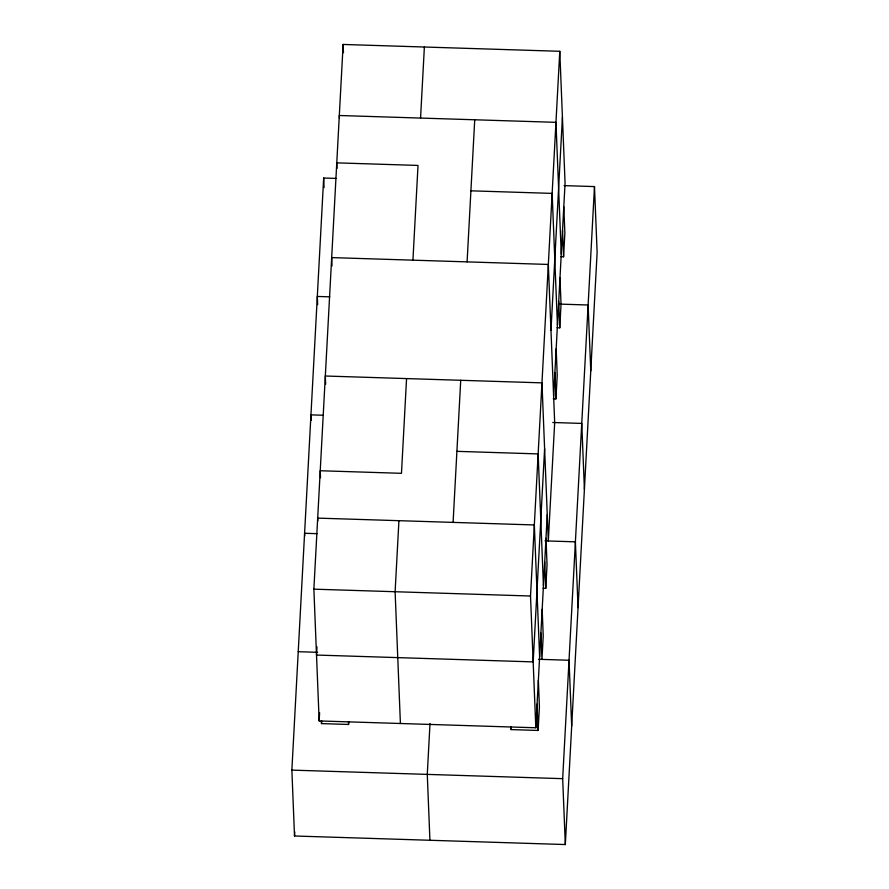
<?xml version="1.0" encoding="UTF-8"?>
<svg xmlns="http://www.w3.org/2000/svg" width="889" height="889" viewBox="0 0 889 889"><rect width="100%" height="100%" fill="white"/><g stroke="black" fill="none" stroke-linecap="round" stroke-linejoin="round"><path stroke-width="1.33" d="M564.093 185.623L594.485 186.579L597.13 252.465L565.326 844.55L294.515 835.993L291.87 770.118L323.674 178.033L336.109 178.422M294.515 835.993L294.737 831.871M547.257 514.62L535.811 727.78L319.162 720.935L313.873 589.163L343.132 44.45L559.781 51.295L565.071 183.056L553.625 396.205M316.962 646.848L316.517 655.049L533.167 661.894L544.613 448.745M319.162 720.935L319.607 712.734M348.721 721.824L348.577 724.457L321.496 723.602L321.64 720.968M398.928 520.687L395.116 591.73L400.406 723.502M406.562 378.581L401.472 473.315L320.229 470.748L320.507 477.682M412.929 260.166L418.019 165.432L336.775 162.865L336.998 168.41M420.564 118.07L424.375 47.017M430.009 723.446L427.276 774.386L429.92 840.272M453.09 522.388L460.724 380.292M467.092 261.877L474.726 119.782M538.356 680.407L539.412 706.766L538.134 730.447L511.064 729.591L511.197 726.958M535.811 727.78L530.511 596.008L559.781 51.295M550.98 330.33L562.426 117.17M543.068 588.262L545.768 588.34L547.046 564.659L545.99 538.312M553.247 398.794L555.947 398.883L557.225 375.191L556.17 348.844M557.059 327.741L559.77 327.83L561.037 304.149L559.981 277.79M560.881 256.688L563.582 256.777L564.859 233.096L563.804 206.737M565.326 844.55L562.67 778.664L594.485 186.579M470.903 190.824L552.147 193.391L557.436 325.163M329.752 296.837L317.317 296.448L317.651 304.683M559.103 304.082L588.118 305.005L590.774 370.88M323.385 415.252L310.95 414.863L311.172 420.353M552.747 422.497L581.762 423.42L584.406 489.306M456.913 451.345L538.145 453.912L543.446 585.673M317.029 533.678L304.594 533.278L304.705 536.023M545.001 540.879L575.394 541.834L578.05 607.72M313.873 589.163L530.511 596.008M298.226 651.693L317.573 652.304M538.645 659.294L569.038 660.249L571.683 726.135M291.87 770.118L562.67 778.664M562.526 230.429L563.582 256.777M561.259 254.11L555.958 122.338L339.32 115.503L339.431 118.27M558.714 301.471L559.77 327.83M554.892 372.524L555.947 398.883M544.713 561.992L545.768 588.34M542.168 609.354L543.223 635.713L541.957 659.394L540.901 633.046M539.623 656.727L534.333 524.955L317.684 518.12L317.795 520.887M537.078 704.088L538.134 730.447M510.942 726.813L511.064 729.591M343.132 44.45L343.465 52.684M332.019 265.922L331.686 257.599L548.324 264.444L554.68 422.564L548.313 540.979L541.968 382.859L325.318 376.014L325.652 384.248M348.466 721.679L348.577 724.457M323.674 178.033L324.063 187.635M321.385 720.823L321.496 723.602"/></g></svg>
